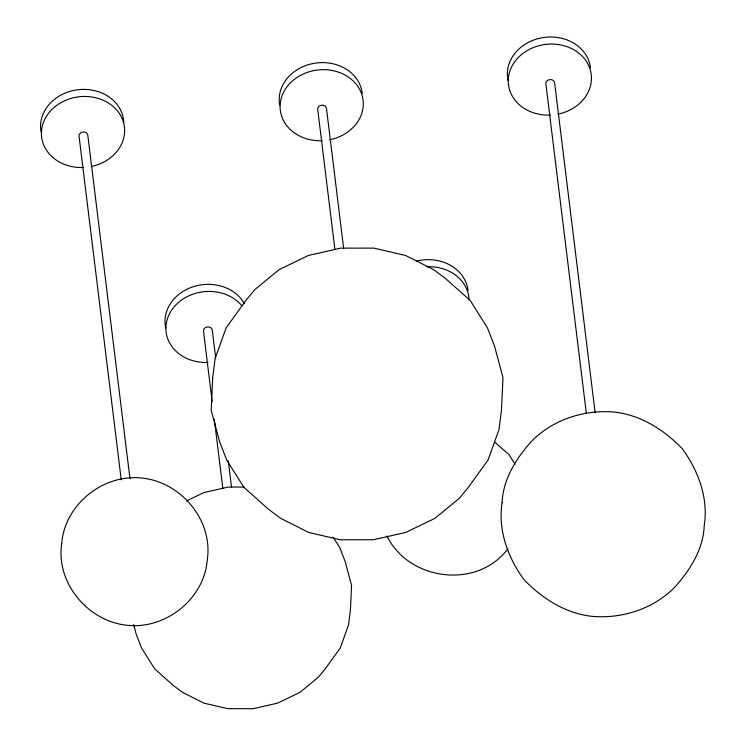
<?xml version="1.0" encoding="UTF-8"?>
<svg xmlns="http://www.w3.org/2000/svg" width="746" height="746" viewBox="0 0 746 746"><rect width="100%" height="100%" fill="white"/><g stroke="black" fill="none" stroke-linecap="round" stroke-linejoin="round"><path stroke-width="1.12" d="M507.961 548.692C477.365 589.704 408.976 580.91 386.838 535.945M186.509 500.93L203.723 492.621L228.267 487.054L244.278 487.045M494.589 442.024L508.903 454.5L515.094 464.338M333.192 537.204L339.728 547.583L345.137 561.449L351.562 585.423L350.424 610.247L348.541 624.934L340.213 648.097L325.237 668.864L318.411 677.154L299.929 692.363L277.652 703.124L253.108 708.691L227.95 708.7L203.91 703.142L182.621 692.4L173.781 685.863L154.72 668.92L141.647 648.153L136.238 634.296L133.609 624.486M595.112 412.547L554.623 82.825A4.401 3.739 -7 0 0 549.849 79.598A4.401 3.739 -7 0 0 545.876 83.813L586.356 413.526M343.654 248.418L326.468 108.44A4.401 3.739 -7 0 0 321.685 105.205A4.401 3.739 -7 0 0 317.712 109.42L334.898 249.397M215.669 357.94L212.256 330.18A4.401 3.739 -7 0 0 207.481 326.953A4.401 3.739 -7 0 0 203.499 331.159L212.172 401.73M228.304 460.907L231.577 487.511M214.298 419.084L222.821 488.49M129.99 478.829L87.804 135.231A4.401 3.739 -7 0 0 83.02 132.005A4.401 3.739 -7 0 0 79.048 136.21L121.234 479.818M426.908 266.77A41.692 35.435 -7 0 1 469.057 299.911M416.352 261.128A41.692 35.435 -7 0 1 468.031 290.539M208.041 362.435A41.692 35.435 -7 0 1 170.405 312.089A41.692 35.435 -7 0 1 241.452 305.31M165.752 327.96A41.692 35.435 -7 0 1 193.708 286.567A41.692 35.435 -7 0 1 244.24 303.473M83.58 167.486A41.692 35.435 -7 0 1 45.543 117.849A41.692 35.435 -7 0 1 115.919 109.149A41.692 35.435 -7 0 1 91.143 166.554M41.058 131.874A41.692 35.435 -7 0 1 78.339 89.707A41.692 35.435 -7 0 1 123.743 122.586M550.408 115.08A41.692 35.435 -7 0 1 512.371 65.443A41.692 35.435 -7 0 1 582.738 56.743A41.692 35.435 -7 0 1 557.961 114.147M508.119 80.605A41.692 35.435 -7 0 1 507.7 78.321M507.55 77.183A41.692 35.435 -7 0 1 545.167 37.3A41.692 35.435 -7 0 1 590.412 67.886M322.244 140.696A41.692 35.435 -7 0 1 284.207 91.059A41.692 35.435 -7 0 1 354.583 82.358A41.692 35.435 -7 0 1 329.807 139.763M279.722 105.083A41.692 35.435 -7 0 1 315.661 63.084A41.692 35.435 -7 0 1 362.248 93.492M61.722 543.452C55.726 582.523 87.375 620.672 126.055 625.157C165.006 630.23 204.292 599.131 207.267 559.873C213.263 520.811 181.614 482.653 142.943 478.167C103.983 473.104 64.697 504.203 61.722 543.452M212.694 377.653L211.202 410.319L219.65 441.865L226.765 460.105L243.97 487.427L269.054 509.723L280.683 518.33L308.695 532.457L340.325 539.768L373.42 539.759L405.731 532.43L435.039 518.274L459.35 498.272L468.329 487.352L488.043 460.03L498.99 429.547L501.471 410.235L502.972 377.569L494.523 346.023L487.399 327.783L470.194 300.461L445.12 278.165L433.482 269.567L405.47 255.43L373.839 248.12L340.745 248.129L308.443 255.458L279.135 269.614L254.815 289.616L245.835 300.535L226.131 327.858L215.174 358.341L212.694 377.653M502.086 502.813C497.768 530.192 507.97 557.71 523.981 579.651C542.118 598.451 565.048 613.165 591.429 616.299C621.81 619.096 653.104 609.081 674.748 587.242C690.153 569.944 703.292 549.42 704.224 525.613C708.541 498.244 698.34 470.726 682.338 448.784C664.201 429.985 641.271 415.261 614.89 412.137C584.51 409.33 553.215 419.355 531.572 441.194C516.167 458.492 503.028 479.016 502.086 502.813"/></g></svg>
